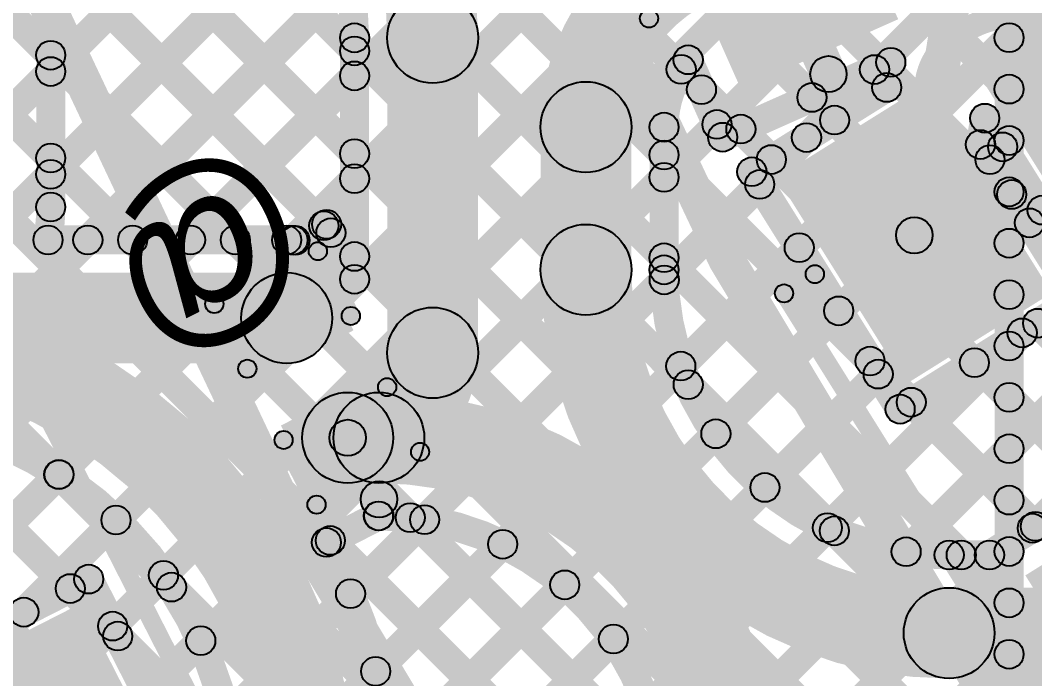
# Model space of a CAD drawing. Header units: millimetres. Extents: x -2.17 to 2.17, y -2.17 to 2.17.
# Drawn here: x -1.5208 to -1.2414, y -0.8244 to -0.6432 of the extents above; entities that cross this region are included whole.
import ezdxf

# ---------------------------------------------------------------- set-up
doc = ezdxf.new("R2010")
doc.units = ezdxf.units.MM
doc.header["$MEASUREMENT"] = 0
for name, color, linetype in [('BottomLayer', 5, 'Continuous'), ('BottomOverlay', 54, 'Continuous'), ('Mechanical2', 216, 'Continuous'), ('TopLayer', 1, 'Continuous'), ('TopOverlay', 2, 'Continuous'), ('TopPaste', 8, 'Continuous'), ('TopSolder', 216, 'Continuous')]:
    doc.layers.add(name, color=color, linetype=linetype)

# ---------------------------------------------------------------- blocks, each defined once
blk = doc.blocks.new('WS2812B_M____129')
at = {"layer": 'TopLayer'}
blk.add_hatch(color=1, dxfattribs=at).paths.add_polyline_path([(0.03504, 0.05079), (0.09409, 0.05079), (0.09409, 0.01142), (0.03504, 0.01142)])
at = {"layer": 'TopOverlay'}
blk.add_hatch(color=2, dxfattribs=at).paths.add_polyline_path([(-0.07, 0.0675), (-0.07, 0.0725), (0.07, 0.0725), (0.07, 0.0675)])
at = {"layer": 'TopPaste'}
blk.add_hatch(color=8, dxfattribs=at).paths.add_polyline_path([(0.03504, 0.05079), (0.09409, 0.05079), (0.09409, 0.01142), (0.03504, 0.01142)])
at = {"layer": 'TopSolder'}
blk.add_hatch(color=216, dxfattribs=at).paths.add_polyline_path([(0.03104, 0.05479), (0.09809, 0.05479), (0.09809, 0.00742), (0.03104, 0.00742)])
blk = doc.blocks.new('WS2812B_M____178')
at = {"layer": 'TopLayer'}
blk.add_hatch(color=1, dxfattribs=at).paths.add_polyline_path([(0.03504, -0.01142), (0.09409, -0.01142), (0.09409, -0.05079), (0.03504, -0.05079)])
at = {"layer": 'TopOverlay'}
for points in [[(0.0725, -0.07), (0.0675, -0.07), (0.0675, -0.06), (0.0725, -0.06)], [(-0.07, -0.0725), (-0.07, -0.0675), (0.07, -0.0675), (0.07, -0.0725)]]:
    blk.add_hatch(color=2, dxfattribs=at).paths.add_polyline_path(points)
h = blk.add_hatch(color=2, dxfattribs=at)
edge = h.paths.add_edge_path()
edge.add_arc((0.07, -0.07), 0.0025, 0, 360)
h = blk.add_hatch(color=2, dxfattribs=at)
edge = h.paths.add_edge_path()
edge.add_arc((0.07, -0.07), 0.0025, 0, 360)
at = {"layer": 'TopPaste'}
blk.add_hatch(color=8, dxfattribs=at).paths.add_polyline_path([(0.03504, -0.01142), (0.09409, -0.01142), (0.09409, -0.05079), (0.03504, -0.05079)])
at = {"layer": 'TopSolder'}
blk.add_hatch(color=216, dxfattribs=at).paths.add_polyline_path([(0.03104, -0.00742), (0.09809, -0.00742), (0.09809, -0.05479), (0.03104, -0.05479)])
at = {"layer": 'TopOverlay'}
blk.add_circle((0.07, -0.07), 0.0025, dxfattribs=at)
blk.add_circle((0.07, -0.07), 0.0025, dxfattribs=at)
blk = doc.blocks.new('WS2812B_M____179')
at = {"layer": 'TopLayer'}
for points in [[(-0.09409, 0.05079), (-0.03504, 0.05079), (-0.03504, 0.01142), (-0.09409, 0.01142)], [(-0.09409, -0.01142), (-0.03504, -0.01142), (-0.03504, -0.05079), (-0.09409, -0.05079)]]:
    blk.add_hatch(color=1, dxfattribs=at).paths.add_polyline_path(points)
at = {"layer": 'TopOverlay'}
h = blk.add_hatch(color=2, dxfattribs=at)
edge = h.paths.add_edge_path()
edge.add_arc((-0.07, -0.06), 0.0025, 0, 360)
for points in [[(-0.0675, -0.07), (-0.0725, -0.07), (-0.0725, -0.06), (-0.0675, -0.06)], [(-0.07, -0.0725), (-0.07, -0.0675), (0.07, -0.0675), (0.07, -0.0725)]]:
    blk.add_hatch(color=2, dxfattribs=at).paths.add_polyline_path(points)
h = blk.add_hatch(color=2, dxfattribs=at)
edge = h.paths.add_edge_path()
edge.add_arc((-0.07, -0.07), 0.0025, 0, 360)
h = blk.add_hatch(color=2, dxfattribs=at)
edge = h.paths.add_edge_path()
edge.add_arc((-0.07, -0.07), 0.0025, 0, 360)
at = {"layer": 'TopPaste'}
for points in [[(-0.09409, 0.05079), (-0.03504, 0.05079), (-0.03504, 0.01142), (-0.09409, 0.01142)], [(-0.09409, -0.01142), (-0.03504, -0.01142), (-0.03504, -0.05079), (-0.09409, -0.05079)]]:
    blk.add_hatch(color=8, dxfattribs=at).paths.add_polyline_path(points)
at = {"layer": 'TopSolder'}
for points in [[(-0.09809, 0.05479), (-0.03104, 0.05479), (-0.03104, 0.00742), (-0.09809, 0.00742)], [(-0.09809, -0.00742), (-0.03104, -0.00742), (-0.03104, -0.05479), (-0.09809, -0.05479)], [(0.03104, -0.00742), (0.09809, -0.00742), (0.09809, -0.05479), (0.03104, -0.05479)]]:
    blk.add_hatch(color=216, dxfattribs=at).paths.add_polyline_path(points)
at = {"layer": 'TopOverlay'}
for centre in [(-0.07, -0.06), (-0.07, -0.07), (-0.07, -0.07)]:
    blk.add_circle(centre, 0.0025, dxfattribs=at)
blk = doc.blocks.new('C__0402_305')
at = {"layer": 'TopLayer'}
for points in [[(-0.0275, -0.0125), (-0.0275, 0.0125), (-0.0095, 0.0125), (-0.0095, -0.0125)], [(0.0095, -0.0125), (0.0095, 0.0125), (0.0275, 0.0125), (0.0275, -0.0125)]]:
    blk.add_hatch(color=1, dxfattribs=at).paths.add_polyline_path(points)
at = {"layer": 'TopOverlay'}
h = blk.add_hatch(color=2, dxfattribs=at)
edge = h.paths.add_edge_path()
edge.add_arc((-0.031, 0.016), 0.0025, 0, 360)
h = blk.add_hatch(color=2, dxfattribs=at)
edge = h.paths.add_edge_path()
edge.add_arc((-0.031, 0.016), 0.0025, 0, 360)
for points in [[(-0.011, 0.0185), (-0.011, 0.0135), (-0.031, 0.0135), (-0.031, 0.0185)], [(0.031, 0.0185), (0.031, 0.0135), (0.011, 0.0135), (0.011, 0.0185)], [(-0.0335, 0.016), (-0.0285, 0.016), (-0.0285, -0.016), (-0.0335, -0.016)], [(0.0285, 0.016), (0.0335, 0.016), (0.0335, -0.016), (0.0285, -0.016)], [(-0.011, -0.0135), (-0.011, -0.0185), (-0.031, -0.0185), (-0.031, -0.0135)], [(0.031, -0.0135), (0.031, -0.0185), (0.011, -0.0185), (0.011, -0.0135)]]:
    blk.add_hatch(color=2, dxfattribs=at).paths.add_polyline_path(points)
h = blk.add_hatch(color=2, dxfattribs=at)
edge = h.paths.add_edge_path()
edge.add_arc((-0.011, 0.016), 0.0025, 0, 360)
h = blk.add_hatch(color=2, dxfattribs=at)
edge = h.paths.add_edge_path()
edge.add_arc((0.011, 0.016), 0.0025, 0, 360)
h = blk.add_hatch(color=2, dxfattribs=at)
edge = h.paths.add_edge_path()
edge.add_arc((0.031, 0.016), 0.0025, 0, 360)
h = blk.add_hatch(color=2, dxfattribs=at)
edge = h.paths.add_edge_path()
edge.add_arc((0.031, 0.016), 0.0025, 0, 360)
h = blk.add_hatch(color=2, dxfattribs=at)
edge = h.paths.add_edge_path()
edge.add_arc((-0.031, -0.016), 0.0025, 0, 360)
h = blk.add_hatch(color=2, dxfattribs=at)
edge = h.paths.add_edge_path()
edge.add_arc((-0.031, -0.016), 0.0025, 0, 360)
h = blk.add_hatch(color=2, dxfattribs=at)
edge = h.paths.add_edge_path()
edge.add_arc((-0.011, -0.016), 0.0025, 0, 360)
h = blk.add_hatch(color=2, dxfattribs=at)
edge = h.paths.add_edge_path()
edge.add_arc((0.011, -0.016), 0.0025, 0, 360)
h = blk.add_hatch(color=2, dxfattribs=at)
edge = h.paths.add_edge_path()
edge.add_arc((0.031, -0.016), 0.0025, 0, 360)
h = blk.add_hatch(color=2, dxfattribs=at)
edge = h.paths.add_edge_path()
edge.add_arc((0.031, -0.016), 0.0025, 0, 360)
at = {"layer": 'TopPaste'}
for points in [[(-0.0275, -0.0125), (-0.0275, 0.0125), (-0.0095, 0.0125), (-0.0095, -0.0125)], [(0.0095, -0.0125), (0.0095, 0.0125), (0.0275, 0.0125), (0.0275, -0.0125)]]:
    blk.add_hatch(color=8, dxfattribs=at).paths.add_polyline_path(points)
at = {"layer": 'TopSolder'}
for points in [[(-0.02986, -0.01486), (-0.02986, 0.01486), (-0.00714, 0.01486), (-0.00714, -0.01486)], [(0.00714, -0.01486), (0.00714, 0.01486), (0.02986, 0.01486), (0.02986, -0.01486)]]:
    blk.add_hatch(color=216, dxfattribs=at).paths.add_polyline_path(points)
at = {"layer": 'TopOverlay'}
for centre in [(-0.031, 0.016), (-0.031, 0.016), (-0.011, 0.016), (0.011, 0.016), (0.031, 0.016), (0.031, 0.016), (-0.031, -0.016), (-0.031, -0.016), (-0.011, -0.016), (0.011, -0.016), (0.031, -0.016), (0.031, -0.016)]:
    blk.add_circle(centre, 0.0025, dxfattribs=at)

msp = doc.modelspace()

# ---------------------------------------------------------------- hatches: boundary and pattern name
at = {"layer": 'BottomLayer'}
for points in [[(-1.99763, -0.28633), (-1.99197, -0.28067), (-1.24567, -1.02697), (-1.25133, -1.03263)], [(-1.96935, -0.28633), (-1.96369, -0.28067), (-1.24567, -0.99869), (-1.25133, -1.00435)], [(-1.94106, -0.28633), (-1.93541, -0.28067), (-1.24567, -0.97041), (-1.25133, -0.97606)], [(-1.91278, -0.28633), (-1.90712, -0.28067), (-1.24567, -0.94212), (-1.25133, -0.94778)], [(-1.88449, -0.28633), (-1.87884, -0.28067), (-1.24567, -0.91384), (-1.25133, -0.91949)], [(-1.85621, -0.28633), (-1.85055, -0.28067), (-1.24567, -0.88555), (-1.25133, -0.89121)], [(-1.82793, -0.28633), (-1.82227, -0.28067), (-1.24567, -0.85727), (-1.25133, -0.86293)], [(-1.79964, -0.28633), (-1.79398, -0.28067), (-1.24567, -0.82898), (-1.25133, -0.83464)], [(-1.77136, -0.28633), (-1.7657, -0.28067), (-1.24567, -0.8007), (-1.25133, -0.80636)], [(-1.74307, -0.28633), (-1.73742, -0.28067), (-1.24567, -0.77242), (-1.25133, -0.77807)], [(-1.71479, -0.28633), (-1.70913, -0.28067), (-1.24567, -0.74413), (-1.25133, -0.74979)], [(-1.6865, -0.28633), (-1.68085, -0.28067), (-1.24567, -0.71585), (-1.25133, -0.7215)], [(-1.65822, -0.28633), (-1.65256, -0.28067), (-1.24567, -0.68756), (-1.25133, -0.69322)], [(-1.62994, -0.28633), (-1.62428, -0.28067), (-1.24567, -0.65928), (-1.25133, -0.66494)], [(-2.02392, -0.28832), (-2.01827, -0.28266), (-1.24567, -1.05526), (-1.25133, -1.06092)], [(-2.0177, -0.32283), (-2.01205, -0.31717), (-1.24567, -1.08354), (-1.25133, -1.0892)], [(-1.2445, -1.532), (-1.2525, -1.532), (-1.2525, -0.38061), (-1.2445, -0.38061)], [(-1.80389, -0.95445), (-1.80955, -0.94879), (-1.25133, -0.39058), (-1.24567, -0.39623)], [(-1.79414, -0.97298), (-1.79979, -0.96733), (-1.25133, -0.41886), (-1.24567, -0.42452)], [(-1.78439, -0.99151), (-1.79004, -0.98586), (-1.25133, -0.44714), (-1.24567, -0.4528)], [(-1.77463, -1.01005), (-1.78029, -1.00439), (-1.25133, -0.47543), (-1.24567, -0.48109)], [(-1.76488, -1.02858), (-1.77054, -1.02292), (-1.25133, -0.50371), (-1.24567, -0.50937)], [(-1.75513, -1.04711), (-1.76079, -1.04145), (-1.25133, -0.532), (-1.24567, -0.53765)], [(-1.74538, -1.06564), (-1.75103, -1.05999), (-1.25133, -0.56028), (-1.24567, -0.56594)], [(-1.7351, -1.08366), (-1.74076, -1.078), (-1.25133, -0.58857), (-1.24567, -0.59422)], [(-1.72341, -1.10025), (-1.72907, -1.09459), (-1.25133, -0.61685), (-1.24567, -0.62251)], [(-1.71172, -1.11684), (-1.71737, -1.11118), (-1.25133, -0.64513), (-1.24567, -0.65079)], [(-1.70002, -1.13343), (-1.70568, -1.12777), (-1.25133, -0.67342), (-1.24567, -0.67908)], [(-1.68833, -1.15002), (-1.69399, -1.14436), (-1.25133, -0.7017), (-1.24567, -0.70736)], [(-1.67664, -1.16661), (-1.68229, -1.16095), (-1.25133, -0.72999), (-1.24567, -0.73564)], [(-1.66494, -1.1832), (-1.6706, -1.17754), (-1.25133, -0.75827), (-1.24567, -0.76393)], [(-1.65325, -1.19979), (-1.65891, -1.19413), (-1.25133, -0.78656), (-1.24567, -0.79221)], [(-1.64156, -1.21638), (-1.64721, -1.21072), (-1.25133, -0.81484), (-1.24567, -0.8205)]]:
    msp.add_hatch(color=5, dxfattribs=at).paths.add_polyline_path(points)
h = msp.add_hatch(color=5, dxfattribs=at)
edge = h.paths.add_edge_path()
edge.add_arc((-1.2485, -0.64796), 0.004, 0, 360)
h = msp.add_hatch(color=5, dxfattribs=at)
edge = h.paths.add_edge_path()
edge.add_arc((-1.2485, -0.66211), 0.004, 0, 360)
h = msp.add_hatch(color=5, dxfattribs=at)
edge = h.paths.add_edge_path()
edge.add_arc((-1.2485, -0.67625), 0.004, 0, 360)
h = msp.add_hatch(color=5, dxfattribs=at)
edge = h.paths.add_edge_path()
edge.add_arc((-1.2485, -0.69039), 0.004, 0, 360)
h = msp.add_hatch(color=5, dxfattribs=at)
edge = h.paths.add_edge_path()
edge.add_arc((-1.2485, -0.70453), 0.004, 0, 360)
h = msp.add_hatch(color=5, dxfattribs=at)
edge = h.paths.add_edge_path()
edge.add_arc((-1.2485, -0.71868), 0.004, 0, 360)
h = msp.add_hatch(color=5, dxfattribs=at)
edge = h.paths.add_edge_path()
edge.add_arc((-1.2485, -0.73282), 0.004, 0, 360)
h = msp.add_hatch(color=5, dxfattribs=at)
edge = h.paths.add_edge_path()
edge.add_arc((-1.2485, -0.74696), 0.004, 0, 360)
h = msp.add_hatch(color=5, dxfattribs=at)
edge = h.paths.add_edge_path()
edge.add_arc((-1.2485, -0.7611), 0.004, 0, 360)
h = msp.add_hatch(color=5, dxfattribs=at)
edge = h.paths.add_edge_path()
edge.add_arc((-1.2485, -0.77524), 0.004, 0, 360)
h = msp.add_hatch(color=5, dxfattribs=at)
edge = h.paths.add_edge_path()
edge.add_arc((-1.2485, -0.78938), 0.004, 0, 360)
h = msp.add_hatch(color=5, dxfattribs=at)
edge = h.paths.add_edge_path()
edge.add_arc((-1.2485, -0.80353), 0.004, 0, 360)
h = msp.add_hatch(color=5, dxfattribs=at)
edge = h.paths.add_edge_path()
edge.add_arc((-1.2485, -0.81767), 0.004, 0, 360)
at = {"layer": 'TopLayer'}
for points in [[(-1.51365, -0.57232), (-1.50799, -0.56667), (-1.42588, -0.64877), (-1.43154, -0.65443)], [(-1.52069, -0.59356), (-1.51504, -0.5879), (-1.42588, -0.67706), (-1.43154, -0.68271)], [(-1.50955, -0.66011), (-1.5152, -0.65445), (-1.45251, -0.59176), (-1.44685, -0.59741)], [(-1.26966, -0.70314), (-1.27953, -0.70154), (-1.26241, -0.59578), (-1.25254, -0.59738)], [(-1.50955, -0.68839), (-1.5152, -0.68273), (-1.44075, -0.60828), (-1.43509, -0.61393)], [(-1.31887, -0.62391), (-1.30974, -0.61985), (-1.29366, -0.65596), (-1.30279, -0.66003)], [(-1.51523, -0.62731), (-1.50957, -0.62166), (-1.43434, -0.69688), (-1.44, -0.70254)], [(-1.50837, -0.69456), (-1.51637, -0.69456), (-1.51637, -0.62685), (-1.50837, -0.62685)], [(-1.49933, -0.70646), (-1.50498, -0.7008), (-1.43322, -0.62903), (-1.42756, -0.63469)], [(-1.42471, -0.71445), (-1.43271, -0.71445), (-1.43271, -0.64799), (-1.42471, -0.64799)], [(-1.39471, -0.7347), (-1.41971, -0.7347), (-1.41971, -0.64799), (-1.39471, -0.64799)], [(-1.5152, -0.65562), (-1.50955, -0.64996), (-1.45871, -0.7008), (-1.46437, -0.70646)], [(-1.34051, -0.65567), (-1.3332, -0.65241), (-1.32372, -0.67372), (-1.33103, -0.67697)], [(-1.32574, -0.679), (-1.329, -0.67169), (-1.2827, -0.65108), (-1.27944, -0.65839)], [(-1.47104, -0.70646), (-1.4767, -0.7008), (-1.43154, -0.65564), (-1.42588, -0.6613)], [(-1.34162, -0.6595), (-1.33596, -0.65384), (-1.33037, -0.65943), (-1.33603, -0.66509)], [(-1.30145, -0.67828), (-1.3071, -0.67263), (-1.28837, -0.6539), (-1.28272, -0.65955)], [(-1.27824, -0.66229), (-1.28614, -0.66101), (-1.28502, -0.65409), (-1.27712, -0.65537)], [(-1.31721, -0.68826), (-1.32145, -0.68147), (-1.28431, -0.65826), (-1.28007, -0.66505)], [(-1.30561, -0.66723), (-1.29995, -0.66157), (-1.29372, -0.6678), (-1.29938, -0.67345)], [(-1.34067, -0.68922), (-1.34633, -0.68357), (-1.33177, -0.669), (-1.32611, -0.67466)], [(-1.32518, -0.67594), (-1.31952, -0.67028), (-1.31113, -0.67867), (-1.31678, -0.68433)], [(-1.25242, -0.67801), (-1.26032, -0.67673), (-1.25914, -0.66948), (-1.25125, -0.67076)], [(-1.25859, -0.67224), (-1.2518, -0.668), (-1.22236, -0.71513), (-1.22914, -0.71937)], [(-1.3525, -0.71185), (-1.3775, -0.71185), (-1.3775, -0.67258), (-1.3525, -0.67258)], [(-1.3395, -0.71185), (-1.3475, -0.71185), (-1.3475, -0.67258), (-1.3395, -0.67258)], [(-1.25976, -0.67949), (-1.25298, -0.67525), (-1.22646, -0.71769), (-1.23324, -0.72193)], [(-1.25095, -0.68435), (-1.2566, -0.67869), (-1.25309, -0.67518), (-1.24744, -0.68084)], [(-1.5152, -0.6839), (-1.50955, -0.67825), (-1.48699, -0.7008), (-1.49265, -0.70646)], [(-1.34633, -0.68307), (-1.34067, -0.67742), (-1.28395, -0.73414), (-1.2896, -0.7398)], [(-1.44283, -0.70653), (-1.44848, -0.70087), (-1.43154, -0.68392), (-1.42588, -0.68958)], [(-1.32273, -0.68698), (-1.31594, -0.68274), (-1.27511, -0.74809), (-1.28189, -0.75233)], [(-1.34062, -0.71746), (-1.34628, -0.7118), (-1.31999, -0.68551), (-1.31433, -0.69117)], [(-1.27402, -0.79228), (-1.27968, -0.78662), (-1.18243, -0.68938), (-1.17678, -0.69503)], [(-1.25061, -0.69394), (-1.24495, -0.68828), (-1.22976, -0.70348), (-1.23541, -0.70913)], [(-1.24007, -0.70176), (-1.24572, -0.6961), (-1.24222, -0.69259), (-1.23656, -0.69825)], [(-1.44328, -0.70731), (-1.44691, -0.70019), (-1.43823, -0.69576), (-1.4346, -0.70289)], [(-1.43998, -0.70114), (-1.43285, -0.69751), (-1.42515, -0.71263), (-1.43227, -0.71626)], [(-1.23926, -0.7858), (-1.24491, -0.78014), (-1.16131, -0.69654), (-1.15565, -0.7022)], [(-1.51311, -0.70763), (-1.51311, -0.69963), (-1.4474, -0.69963), (-1.4474, -0.70763)], [(-1.43806, -0.70448), (-1.4324, -0.69882), (-1.42588, -0.70534), (-1.43154, -0.711)], [(-1.33606, -0.74118), (-1.34172, -0.73552), (-1.30911, -0.70292), (-1.30346, -0.70858)], [(-1.34633, -0.71136), (-1.34067, -0.7057), (-1.25885, -0.78752), (-1.26451, -0.79318)], [(-1.55213, -0.73763), (-1.55213, -0.71263), (-1.4474, -0.71263), (-1.4474, -0.73763)], [(-1.27638, -0.7536), (-1.28062, -0.74682), (-1.23197, -0.71642), (-1.22773, -0.7232)], [(-1.3264, -0.75981), (-1.33206, -0.75415), (-1.29824, -0.72033), (-1.29258, -0.72598)], [(-1.24346, -0.72937), (-1.2378, -0.72372), (-1.20364, -0.75788), (-1.20929, -0.76354)], [(-1.29569, -0.78566), (-1.30135, -0.78), (-1.24772, -0.72638), (-1.24207, -0.73204)], [(-1.26087, -0.74025), (-1.25521, -0.73459), (-1.22104, -0.76876), (-1.2267, -0.77442)], [(-1.3129, -0.77459), (-1.31855, -0.76893), (-1.28736, -0.73773), (-1.2817, -0.74339)], [(-1.33968, -0.74629), (-1.33403, -0.74063), (-1.29378, -0.78087), (-1.29944, -0.78653)], [(-1.4306, -0.77059), (-1.4306, -0.74559), (-1.42203, -0.74559), (-1.42203, -0.77059)], [(-1.27827, -0.75113), (-1.27262, -0.74547), (-1.23845, -0.77964), (-1.24411, -0.78529)], [(-1.25177, -0.79374), (-1.25601, -0.78696), (-1.20278, -0.75369), (-1.19854, -0.76048)], [(-1.43506, -0.76036), (-1.42615, -0.75582), (-1.41752, -0.77275), (-1.42643, -0.77729)], [(-1.54855, -0.76369), (-1.54289, -0.75804), (-1.50417, -0.79676), (-1.50983, -0.80242)], [(-1.56316, -0.82686), (-1.56882, -0.8212), (-1.51297, -0.76535), (-1.50731, -0.77101)], [(-1.51291, -0.77105), (-1.50726, -0.76539), (-1.47629, -0.79636), (-1.48195, -0.80201)], [(-1.43464, -0.79046), (-1.43827, -0.78333), (-1.42395, -0.77603), (-1.42032, -0.78316)], [(-1.51694, -0.80892), (-1.52259, -0.80326), (-1.49723, -0.7779), (-1.49157, -0.78355)], [(-1.42699, -0.80383), (-1.43265, -0.79817), (-1.41226, -0.77778), (-1.4066, -0.78344)], [(-1.41621, -0.7829), (-1.41055, -0.77724), (-1.34118, -0.84661), (-1.34684, -0.85227)], [(-1.43822, -0.78917), (-1.43256, -0.78352), (-1.35963, -0.85645), (-1.36528, -0.86211)], [(-1.42008, -0.8252), (-1.42573, -0.81954), (-1.39076, -0.78456), (-1.3851, -0.79022)], [(-1.265, -0.79435), (-1.265, -0.78635), (-1.25389, -0.78635), (-1.25389, -0.79435)], [(-1.49249, -0.81275), (-1.49815, -0.8071), (-1.48416, -0.79311), (-1.4785, -0.79877)], [(-1.55106, -0.82653), (-1.55469, -0.8194), (-1.50372, -0.79343), (-1.50009, -0.80056)], [(-1.50547, -0.79881), (-1.49834, -0.79518), (-1.46382, -0.86293), (-1.47095, -0.86656)], [(-1.41625, -0.84965), (-1.42191, -0.844), (-1.37367, -0.79576), (-1.36801, -0.80141)], [(-1.265, -0.82435), (-1.265, -0.79935), (-1.20616, -0.79935), (-1.20616, -0.82435)], [(-1.49675, -0.81549), (-1.49109, -0.80984), (-1.45973, -0.8412), (-1.46539, -0.84685)], [(-1.48294, -0.83149), (-1.4886, -0.82584), (-1.47388, -0.81111), (-1.46822, -0.81677)], [(-1.41585, -0.87754), (-1.42151, -0.87189), (-1.36027, -0.81065), (-1.35462, -0.8163)]]:
    msp.add_hatch(color=1, dxfattribs=at).paths.add_polyline_path(points)
h = msp.add_hatch(color=1, dxfattribs=at)
edge = h.paths.add_edge_path()
edge.add_arc((-1.40721, -0.64799), 0.0125, 0, 360)
h = msp.add_hatch(color=1, dxfattribs=at)
edge = h.paths.add_edge_path()
edge.add_arc((-1.40721, -0.64799), 0.0125, 0, 360)
h = msp.add_hatch(color=1, dxfattribs=at)
edge = h.paths.add_edge_path()
edge.add_arc((-1.42871, -0.64799), 0.004, 0, 360)
h = msp.add_hatch(color=1, dxfattribs=at)
edge = h.paths.add_edge_path()
edge.add_arc((-1.42871, -0.64799), 0.004, 0, 360)
h = msp.add_hatch(color=1, dxfattribs=at)
edge = h.paths.add_edge_path()
edge.add_arc((-1.42871, -0.6516), 0.004, 0, 360)
h = msp.add_hatch(color=1, dxfattribs=at)
edge = h.paths.add_edge_path()
edge.add_arc((-1.51237, -0.65279), 0.004, 0, 360)
h = msp.add_hatch(color=1, dxfattribs=at)
edge = h.paths.add_edge_path()
edge.add_arc((-1.33686, -0.65404), 0.004, 0, 360)
h = msp.add_hatch(color=1, dxfattribs=at)
edge = h.paths.add_edge_path()
edge.add_arc((-1.33686, -0.65404), 0.004, 0, 360)
h = msp.add_hatch(color=1, dxfattribs=at)
edge = h.paths.add_edge_path()
edge.add_arc((-1.28107, -0.65473), 0.004, 0, 360)
h = msp.add_hatch(color=1, dxfattribs=at)
edge = h.paths.add_edge_path()
edge.add_arc((-1.28107, -0.65473), 0.004, 0, 360)
h = msp.add_hatch(color=1, dxfattribs=at)
edge = h.paths.add_edge_path()
edge.add_arc((-1.51237, -0.65728), 0.004, 0, 360)
h = msp.add_hatch(color=1, dxfattribs=at)
edge = h.paths.add_edge_path()
edge.add_arc((-1.33879, -0.65667), 0.004, 0, 360)
h = msp.add_hatch(color=1, dxfattribs=at)
edge = h.paths.add_edge_path()
edge.add_arc((-1.29823, -0.65799), 0.005, 0, 360)
h = msp.add_hatch(color=1, dxfattribs=at)
edge = h.paths.add_edge_path()
edge.add_arc((-1.28555, -0.65672), 0.004, 0, 360)
h = msp.add_hatch(color=1, dxfattribs=at)
edge = h.paths.add_edge_path()
edge.add_arc((-1.42871, -0.65847), 0.004, 0, 360)
h = msp.add_hatch(color=1, dxfattribs=at)
edge = h.paths.add_edge_path()
edge.add_arc((-1.3332, -0.66226), 0.004, 0, 360)
h = msp.add_hatch(color=1, dxfattribs=at)
edge = h.paths.add_edge_path()
edge.add_arc((-1.28219, -0.66165), 0.004, 0, 360)
h = msp.add_hatch(color=1, dxfattribs=at)
edge = h.paths.add_edge_path()
edge.add_arc((-1.28219, -0.66165), 0.004, 0, 360)
h = msp.add_hatch(color=1, dxfattribs=at)
edge = h.paths.add_edge_path()
edge.add_arc((-1.365, -0.67258), 0.0125, 0, 360)
h = msp.add_hatch(color=1, dxfattribs=at)
edge = h.paths.add_edge_path()
edge.add_arc((-1.365, -0.67258), 0.0125, 0, 360)
h = msp.add_hatch(color=1, dxfattribs=at)
edge = h.paths.add_edge_path()
edge.add_arc((-1.30278, -0.6644), 0.004, 0, 360)
h = msp.add_hatch(color=1, dxfattribs=at)
edge = h.paths.add_edge_path()
edge.add_arc((-1.29655, -0.67063), 0.004, 0, 360)
h = msp.add_hatch(color=1, dxfattribs=at)
edge = h.paths.add_edge_path()
edge.add_arc((-1.2552, -0.67012), 0.004, 0, 360)
h = msp.add_hatch(color=1, dxfattribs=at)
edge = h.paths.add_edge_path()
edge.add_arc((-1.2552, -0.67012), 0.004, 0, 360)
h = msp.add_hatch(color=1, dxfattribs=at)
edge = h.paths.add_edge_path()
edge.add_arc((-1.3435, -0.67258), 0.004, 0, 360)
h = msp.add_hatch(color=1, dxfattribs=at)
edge = h.paths.add_edge_path()
edge.add_arc((-1.3435, -0.67258), 0.004, 0, 360)
h = msp.add_hatch(color=1, dxfattribs=at)
edge = h.paths.add_edge_path()
edge.add_arc((-1.32894, -0.67183), 0.004, 0, 360)
h = msp.add_hatch(color=1, dxfattribs=at)
edge = h.paths.add_edge_path()
edge.add_arc((-1.32235, -0.67311), 0.004, 0, 360)
h = msp.add_hatch(color=1, dxfattribs=at)
edge = h.paths.add_edge_path()
edge.add_arc((-1.32737, -0.67535), 0.004, 0, 360)
h = msp.add_hatch(color=1, dxfattribs=at)
edge = h.paths.add_edge_path()
edge.add_arc((-1.32737, -0.67535), 0.004, 0, 360)
h = msp.add_hatch(color=1, dxfattribs=at)
edge = h.paths.add_edge_path()
edge.add_arc((-1.30428, -0.67545), 0.004, 0, 360)
h = msp.add_hatch(color=1, dxfattribs=at)
edge = h.paths.add_edge_path()
edge.add_arc((-1.42871, -0.67989), 0.004, 0, 360)
h = msp.add_hatch(color=1, dxfattribs=at)
edge = h.paths.add_edge_path()
edge.add_arc((-1.25637, -0.67737), 0.004, 0, 360)
h = msp.add_hatch(color=1, dxfattribs=at)
edge = h.paths.add_edge_path()
edge.add_arc((-1.25637, -0.67737), 0.004, 0, 360)
h = msp.add_hatch(color=1, dxfattribs=at)
edge = h.paths.add_edge_path()
edge.add_arc((-1.25027, -0.67801), 0.004, 0, 360)
h = msp.add_hatch(color=1, dxfattribs=at)
edge = h.paths.add_edge_path()
edge.add_arc((-1.51237, -0.68108), 0.004, 0, 360)
h = msp.add_hatch(color=1, dxfattribs=at)
edge = h.paths.add_edge_path()
edge.add_arc((-1.3435, -0.68024), 0.004, 0, 360)
h = msp.add_hatch(color=1, dxfattribs=at)
edge = h.paths.add_edge_path()
edge.add_arc((-1.31396, -0.6815), 0.004, 0, 360)
h = msp.add_hatch(color=1, dxfattribs=at)
edge = h.paths.add_edge_path()
edge.add_arc((-1.25377, -0.68152), 0.004, 0, 360)
h = msp.add_hatch(color=1, dxfattribs=at)
edge = h.paths.add_edge_path()
edge.add_arc((-1.31933, -0.68486), 0.004, 0, 360)
h = msp.add_hatch(color=1, dxfattribs=at)
edge = h.paths.add_edge_path()
edge.add_arc((-1.31933, -0.68486), 0.004, 0, 360)
h = msp.add_hatch(color=1, dxfattribs=at)
edge = h.paths.add_edge_path()
edge.add_arc((-1.51237, -0.68556), 0.004, 0, 360)
h = msp.add_hatch(color=1, dxfattribs=at)
edge = h.paths.add_edge_path()
edge.add_arc((-1.42871, -0.68675), 0.004, 0, 360)
h = msp.add_hatch(color=1, dxfattribs=at)
edge = h.paths.add_edge_path()
edge.add_arc((-1.3435, -0.68639), 0.004, 0, 360)
h = msp.add_hatch(color=1, dxfattribs=at)
edge = h.paths.add_edge_path()
edge.add_arc((-1.31716, -0.68834), 0.004, 0, 360)
h = msp.add_hatch(color=1, dxfattribs=at)
edge = h.paths.add_edge_path()
edge.add_arc((-1.24778, -0.69111), 0.004, 0, 360)
h = msp.add_hatch(color=1, dxfattribs=at)
edge = h.paths.add_edge_path()
edge.add_arc((-1.51237, -0.69456), 0.004, 0, 360)
h = msp.add_hatch(color=1, dxfattribs=at)
edge = h.paths.add_edge_path()
edge.add_arc((-1.51237, -0.69456), 0.004, 0, 360)
h = msp.add_hatch(color=1, dxfattribs=at)
edge = h.paths.add_edge_path()
edge.add_arc((-1.23939, -0.69542), 0.004, 0, 360)
h = msp.add_hatch(color=1, dxfattribs=at)
edge = h.paths.add_edge_path()
edge.add_arc((-1.43641, -0.69933), 0.004, 0, 360)
h = msp.add_hatch(color=1, dxfattribs=at)
edge = h.paths.add_edge_path()
edge.add_arc((-1.43641, -0.69933), 0.004, 0, 360)
h = msp.add_hatch(color=1, dxfattribs=at)
edge = h.paths.add_edge_path()
edge.add_arc((-1.2429, -0.69893), 0.004, 0, 360)
h = msp.add_hatch(color=1, dxfattribs=at)
edge = h.paths.add_edge_path()
edge.add_arc((-1.43717, -0.69971), 0.004, 0, 360)
h = msp.add_hatch(color=1, dxfattribs=at)
edge = h.paths.add_edge_path()
edge.add_arc((-1.43523, -0.70165), 0.004, 0, 360)
h = msp.add_hatch(color=1, dxfattribs=at)
edge = h.paths.add_edge_path()
edge.add_arc((-1.27459, -0.70234), 0.005, 0, 360)
h = msp.add_hatch(color=1, dxfattribs=at)
edge = h.paths.add_edge_path()
edge.add_arc((-1.51311, -0.70363), 0.004, 0, 360)
h = msp.add_hatch(color=1, dxfattribs=at)
edge = h.paths.add_edge_path()
edge.add_arc((-1.51311, -0.70363), 0.004, 0, 360)
h = msp.add_hatch(color=1, dxfattribs=at)
edge = h.paths.add_edge_path()
edge.add_arc((-1.50215, -0.70363), 0.004, 0, 360)
h = msp.add_hatch(color=1, dxfattribs=at)
edge = h.paths.add_edge_path()
edge.add_arc((-1.48982, -0.70363), 0.004, 0, 360)
h = msp.add_hatch(color=1, dxfattribs=at)
edge = h.paths.add_edge_path()
edge.add_arc((-1.47387, -0.70363), 0.004, 0, 360)
h = msp.add_hatch(color=1, dxfattribs=at)
edge = h.paths.add_edge_path()
edge.add_arc((-1.46154, -0.70363), 0.004, 0, 360)
h = msp.add_hatch(color=1, dxfattribs=at)
edge = h.paths.add_edge_path()
edge.add_arc((-1.4474, -0.70363), 0.004, 0, 360)
h = msp.add_hatch(color=1, dxfattribs=at)
edge = h.paths.add_edge_path()
edge.add_arc((-1.44566, -0.7037), 0.004, 0, 360)
h = msp.add_hatch(color=1, dxfattribs=at)
edge = h.paths.add_edge_path()
edge.add_arc((-1.44509, -0.70375), 0.004, 0, 360)
h = msp.add_hatch(color=1, dxfattribs=at)
edge = h.paths.add_edge_path()
edge.add_arc((-1.365, -0.71185), 0.0125, 0, 360)
h = msp.add_hatch(color=1, dxfattribs=at)
edge = h.paths.add_edge_path()
edge.add_arc((-1.365, -0.71185), 0.0125, 0, 360)
h = msp.add_hatch(color=1, dxfattribs=at)
edge = h.paths.add_edge_path()
edge.add_arc((-1.30628, -0.70575), 0.004, 0, 360)
h = msp.add_hatch(color=1, dxfattribs=at)
edge = h.paths.add_edge_path()
edge.add_arc((-1.42871, -0.70817), 0.004, 0, 360)
h = msp.add_hatch(color=1, dxfattribs=at)
edge = h.paths.add_edge_path()
edge.add_arc((-1.3435, -0.70853), 0.004, 0, 360)
h = msp.add_hatch(color=1, dxfattribs=at)
edge = h.paths.add_edge_path()
edge.add_arc((-1.3435, -0.71185), 0.004, 0, 360)
h = msp.add_hatch(color=1, dxfattribs=at)
edge = h.paths.add_edge_path()
edge.add_arc((-1.3435, -0.71185), 0.004, 0, 360)
h = msp.add_hatch(color=1, dxfattribs=at)
edge = h.paths.add_edge_path()
edge.add_arc((-1.42871, -0.71445), 0.004, 0, 360)
h = msp.add_hatch(color=1, dxfattribs=at)
edge = h.paths.add_edge_path()
edge.add_arc((-1.42871, -0.71445), 0.004, 0, 360)
h = msp.add_hatch(color=1, dxfattribs=at)
edge = h.paths.add_edge_path()
edge.add_arc((-1.34345, -0.71463), 0.004, 0, 360)
h = msp.add_hatch(color=1, dxfattribs=at)
edge = h.paths.add_edge_path()
edge.add_arc((-1.4474, -0.72513), 0.0125, 0, 360)
h = msp.add_hatch(color=1, dxfattribs=at)
edge = h.paths.add_edge_path()
edge.add_arc((-1.29541, -0.72315), 0.004, 0, 360)
h = msp.add_hatch(color=1, dxfattribs=at)
edge = h.paths.add_edge_path()
edge.add_arc((-1.40721, -0.7347), 0.0125, 0, 360)
h = msp.add_hatch(color=1, dxfattribs=at)
edge = h.paths.add_edge_path()
edge.add_arc((-1.40721, -0.7347), 0.0125, 0, 360)
h = msp.add_hatch(color=1, dxfattribs=at)
edge = h.paths.add_edge_path()
edge.add_arc((-1.24063, -0.72655), 0.004, 0, 360)
h = msp.add_hatch(color=1, dxfattribs=at)
edge = h.paths.add_edge_path()
edge.add_arc((-1.2449, -0.72921), 0.004, 0, 360)
h = msp.add_hatch(color=1, dxfattribs=at)
edge = h.paths.add_edge_path()
edge.add_arc((-1.33889, -0.73835), 0.004, 0, 360)
h = msp.add_hatch(color=1, dxfattribs=at)
edge = h.paths.add_edge_path()
edge.add_arc((-1.28678, -0.73697), 0.004, 0, 360)
h = msp.add_hatch(color=1, dxfattribs=at)
edge = h.paths.add_edge_path()
edge.add_arc((-1.25804, -0.73742), 0.004, 0, 360)
h = msp.add_hatch(color=1, dxfattribs=at)
edge = h.paths.add_edge_path()
edge.add_arc((-1.28453, -0.74056), 0.004, 0, 360)
h = msp.add_hatch(color=1, dxfattribs=at)
edge = h.paths.add_edge_path()
edge.add_arc((-1.33685, -0.74346), 0.004, 0, 360)
h = msp.add_hatch(color=1, dxfattribs=at)
edge = h.paths.add_edge_path()
edge.add_arc((-1.4306, -0.75809), 0.0125, 0, 360)
h = msp.add_hatch(color=1, dxfattribs=at)
edge = h.paths.add_edge_path()
edge.add_arc((-1.4306, -0.75809), 0.0125, 0, 360)
h = msp.add_hatch(color=1, dxfattribs=at)
edge = h.paths.add_edge_path()
edge.add_arc((-1.42203, -0.75809), 0.0125, 0, 360)
h = msp.add_hatch(color=1, dxfattribs=at)
edge = h.paths.add_edge_path()
edge.add_arc((-1.42203, -0.75809), 0.0125, 0, 360)
h = msp.add_hatch(color=1, dxfattribs=at)
edge = h.paths.add_edge_path()
edge.add_arc((-1.27544, -0.7483), 0.004, 0, 360)
h = msp.add_hatch(color=1, dxfattribs=at)
edge = h.paths.add_edge_path()
edge.add_arc((-1.2785, -0.75021), 0.004, 0, 360)
h = msp.add_hatch(color=1, dxfattribs=at)
edge = h.paths.add_edge_path()
edge.add_arc((-1.2785, -0.75021), 0.004, 0, 360)
h = msp.add_hatch(color=1, dxfattribs=at)
edge = h.paths.add_edge_path()
edge.add_arc((-1.4306, -0.75809), 0.005, 0, 360)
h = msp.add_hatch(color=1, dxfattribs=at)
edge = h.paths.add_edge_path()
edge.add_arc((-1.32923, -0.75698), 0.004, 0, 360)
h = msp.add_hatch(color=1, dxfattribs=at)
edge = h.paths.add_edge_path()
edge.add_arc((-1.51014, -0.76818), 0.004, 0, 360)
h = msp.add_hatch(color=1, dxfattribs=at)
edge = h.paths.add_edge_path()
edge.add_arc((-1.51008, -0.76822), 0.004, 0, 360)
h = msp.add_hatch(color=1, dxfattribs=at)
edge = h.paths.add_edge_path()
edge.add_arc((-1.31573, -0.77176), 0.004, 0, 360)
h = msp.add_hatch(color=1, dxfattribs=at)
edge = h.paths.add_edge_path()
edge.add_arc((-1.42198, -0.77502), 0.005, 0, 360)
h = msp.add_hatch(color=1, dxfattribs=at)
edge = h.paths.add_edge_path()
edge.add_arc((-1.42214, -0.77959), 0.004, 0, 360)
h = msp.add_hatch(color=1, dxfattribs=at)
edge = h.paths.add_edge_path()
edge.add_arc((-1.42203, -0.77959), 0.004, 0, 360)
h = msp.add_hatch(color=1, dxfattribs=at)
edge = h.paths.add_edge_path()
edge.add_arc((-1.41338, -0.78007), 0.004, 0, 360)
h = msp.add_hatch(color=1, dxfattribs=at)
edge = h.paths.add_edge_path()
edge.add_arc((-1.4944, -0.78072), 0.004, 0, 360)
h = msp.add_hatch(color=1, dxfattribs=at)
edge = h.paths.add_edge_path()
edge.add_arc((-1.40943, -0.78061), 0.004, 0, 360)
h = msp.add_hatch(color=1, dxfattribs=at)
edge = h.paths.add_edge_path()
edge.add_arc((-1.29852, -0.78283), 0.004, 0, 360)
h = msp.add_hatch(color=1, dxfattribs=at)
edge = h.paths.add_edge_path()
edge.add_arc((-1.24209, -0.78297), 0.004, 0, 360)
h = msp.add_hatch(color=1, dxfattribs=at)
edge = h.paths.add_edge_path()
edge.add_arc((-1.24128, -0.78247), 0.004, 0, 360)
h = msp.add_hatch(color=1, dxfattribs=at)
edge = h.paths.add_edge_path()
edge.add_arc((-1.29661, -0.7837), 0.004, 0, 360)
h = msp.add_hatch(color=1, dxfattribs=at)
edge = h.paths.add_edge_path()
edge.add_arc((-1.43646, -0.78689), 0.004, 0, 360)
h = msp.add_hatch(color=1, dxfattribs=at)
edge = h.paths.add_edge_path()
edge.add_arc((-1.43646, -0.78689), 0.004, 0, 360)
h = msp.add_hatch(color=1, dxfattribs=at)
edge = h.paths.add_edge_path()
edge.add_arc((-1.43539, -0.78635), 0.004, 0, 360)
h = msp.add_hatch(color=1, dxfattribs=at)
edge = h.paths.add_edge_path()
edge.add_arc((-1.38793, -0.78739), 0.004, 0, 360)
h = msp.add_hatch(color=1, dxfattribs=at)
edge = h.paths.add_edge_path()
edge.add_arc((-1.27685, -0.78945), 0.004, 0, 360)
h = msp.add_hatch(color=1, dxfattribs=at)
edge = h.paths.add_edge_path()
edge.add_arc((-1.265, -0.79035), 0.004, 0, 360)
h = msp.add_hatch(color=1, dxfattribs=at)
edge = h.paths.add_edge_path()
edge.add_arc((-1.265, -0.79035), 0.004, 0, 360)
h = msp.add_hatch(color=1, dxfattribs=at)
edge = h.paths.add_edge_path()
edge.add_arc((-1.26168, -0.79035), 0.004, 0, 360)
h = msp.add_hatch(color=1, dxfattribs=at)
edge = h.paths.add_edge_path()
edge.add_arc((-1.25389, -0.79035), 0.004, 0, 360)
h = msp.add_hatch(color=1, dxfattribs=at)
edge = h.paths.add_edge_path()
edge.add_arc((-1.25389, -0.79035), 0.004, 0, 360)
h = msp.add_hatch(color=1, dxfattribs=at)
edge = h.paths.add_edge_path()
edge.add_arc((-1.50191, -0.79699), 0.004, 0, 360)
h = msp.add_hatch(color=1, dxfattribs=at)
edge = h.paths.add_edge_path()
edge.add_arc((-1.50191, -0.79699), 0.004, 0, 360)
h = msp.add_hatch(color=1, dxfattribs=at)
edge = h.paths.add_edge_path()
edge.add_arc((-1.48133, -0.79594), 0.004, 0, 360)
h = msp.add_hatch(color=1, dxfattribs=at)
edge = h.paths.add_edge_path()
edge.add_arc((-1.507, -0.79959), 0.004, 0, 360)
h = msp.add_hatch(color=1, dxfattribs=at)
edge = h.paths.add_edge_path()
edge.add_arc((-1.47912, -0.79919), 0.004, 0, 360)
h = msp.add_hatch(color=1, dxfattribs=at)
edge = h.paths.add_edge_path()
edge.add_arc((-1.37084, -0.79858), 0.004, 0, 360)
h = msp.add_hatch(color=1, dxfattribs=at)
edge = h.paths.add_edge_path()
edge.add_arc((-1.42982, -0.801), 0.004, 0, 360)
h = msp.add_hatch(color=1, dxfattribs=at)
edge = h.paths.add_edge_path()
edge.add_arc((-1.265, -0.81185), 0.0125, 0, 360)
h = msp.add_hatch(color=1, dxfattribs=at)
edge = h.paths.add_edge_path()
edge.add_arc((-1.265, -0.81185), 0.0125, 0, 360)
h = msp.add_hatch(color=1, dxfattribs=at)
edge = h.paths.add_edge_path()
edge.add_arc((-1.51977, -0.80609), 0.004, 0, 360)
h = msp.add_hatch(color=1, dxfattribs=at)
edge = h.paths.add_edge_path()
edge.add_arc((-1.49532, -0.80993), 0.004, 0, 360)
h = msp.add_hatch(color=1, dxfattribs=at)
edge = h.paths.add_edge_path()
edge.add_arc((-1.49392, -0.81267), 0.004, 0, 360)
h = msp.add_hatch(color=1, dxfattribs=at)
edge = h.paths.add_edge_path()
edge.add_arc((-1.47105, -0.81394), 0.004, 0, 360)
h = msp.add_hatch(color=1, dxfattribs=at)
edge = h.paths.add_edge_path()
edge.add_arc((-1.35744, -0.81348), 0.004, 0, 360)
h = msp.add_hatch(color=1, dxfattribs=at)
edge = h.paths.add_edge_path()
edge.add_arc((-1.42291, -0.82237), 0.004, 0, 360)

# ---------------------------------------------------------------- linework, layer by layer
at = {"layer": 'BottomLayer'}
for centre in [(-1.2485, -0.64796), (-1.2485, -0.66211), (-1.2485, -0.67625), (-1.2485, -0.69039), (-1.2485, -0.70453), (-1.2485, -0.71868), (-1.2485, -0.73282), (-1.2485, -0.74696), (-1.2485, -0.7611), (-1.2485, -0.77524), (-1.2485, -0.78938), (-1.2485, -0.80353), (-1.2485, -0.81767)]:
    msp.add_circle(centre, 0.004, dxfattribs=at)
at = {"layer": 'Mechanical2', "const_width": 0.01}
for points in [[(2.16535, 0.001, 1), (-2.16535, 0.001, 1)], [(2.08135, -0.01, 1), (-2.04935, -0.01, 1)], [(1.84055, 0.001, 1), (-1.84055, 0.001, 1)], [(1.6437, 0.001, 1), (-1.6437, 0.001, 1)], [(1.50394, 0, 1), (-1.50394, 0, 1)], [(1.30709, 0.001, 1), (-1.30709, 0.001, 1)]]:
    msp.add_lwpolyline(points, format="xyb", close=True, dxfattribs=at)
at = {"layer": 'TopLayer'}
for points, const_width in [([(-1.50721, -0.54799, -0.414214), (-1.40721, -0.64799)], 0.025), ([(-1.50721, -0.56949, -0.414214), (-1.42871, -0.64799)], 0.008), ([(-1.365, -0.67258, -0.414214), (-1.3143, -0.62188)], 0.025), ([(-1.3435, -0.67258, -0.173712), (-1.33686, -0.65404)], 0.008), ([(-1.51237, -0.69456, -0.040525), (-1.51311, -0.70363)], 0.008), ([(-1.265, -0.81185, -0.414214), (-1.365, -0.71185)], 0.025), ([(-1.265, -0.79035, -0.414214), (-1.3435, -0.71185)], 0.008), ([(-1.5686, -0.72928, -0.414214), (-1.44018, -0.8577)], 0.025), ([(-1.40721, -0.7347, -0.414214), (-1.4306, -0.75809)], 0.025), ([(-1.42203, -0.75809, -0.414214), (-1.32203, -0.85809)], 0.025), ([(-1.53595, -0.75589, -0.325986), (-1.46168, -0.8577)], 0.008), ([(-1.42203, -0.77959, -0.414214), (-1.34353, -0.85809)], 0.008), ([(-1.43646, -0.78689, -0.123604), (-1.41868, -0.8577)], 0.008), ([(-1.232, -0.83769, -0.414214), (-1.20616, -0.81185)], 0.025)]:
    msp.add_lwpolyline(points, format="xyb", dxfattribs=dict(at, const_width=const_width))
for centre, radius in [((-1.40721, -0.64799), 0.0125), ((-1.40721, -0.64799), 0.0125), ((-1.42871, -0.64799), 0.004), ((-1.42871, -0.64799), 0.004), ((-1.42871, -0.6516), 0.004), ((-1.51237, -0.65279), 0.004), ((-1.33686, -0.65404), 0.004), ((-1.33686, -0.65404), 0.004), ((-1.28107, -0.65473), 0.004), ((-1.28107, -0.65473), 0.004), ((-1.51237, -0.65728), 0.004), ((-1.33879, -0.65667), 0.004), ((-1.29823, -0.65799), 0.005), ((-1.28555, -0.65672), 0.004), ((-1.42871, -0.65847), 0.004), ((-1.3332, -0.66226), 0.004), ((-1.28219, -0.66165), 0.004), ((-1.28219, -0.66165), 0.004), ((-1.365, -0.67258), 0.0125), ((-1.365, -0.67258), 0.0125), ((-1.30278, -0.6644), 0.004), ((-1.29655, -0.67063), 0.004), ((-1.2552, -0.67012), 0.004), ((-1.2552, -0.67012), 0.004), ((-1.3435, -0.67258), 0.004), ((-1.3435, -0.67258), 0.004), ((-1.32894, -0.67183), 0.004), ((-1.32235, -0.67311), 0.004), ((-1.32737, -0.67535), 0.004), ((-1.32737, -0.67535), 0.004), ((-1.30428, -0.67545), 0.004), ((-1.42871, -0.67989), 0.004), ((-1.25637, -0.67737), 0.004), ((-1.25637, -0.67737), 0.004), ((-1.25027, -0.67801), 0.004), ((-1.51237, -0.68108), 0.004), ((-1.3435, -0.68024), 0.004), ((-1.31396, -0.6815), 0.004), ((-1.25377, -0.68152), 0.004), ((-1.31933, -0.68486), 0.004), ((-1.31933, -0.68486), 0.004), ((-1.51237, -0.68556), 0.004), ((-1.42871, -0.68675), 0.004), ((-1.3435, -0.68639), 0.004), ((-1.31716, -0.68834), 0.004), ((-1.24778, -0.69111), 0.004), ((-1.51237, -0.69456), 0.004), ((-1.51237, -0.69456), 0.004), ((-1.23939, -0.69542), 0.004), ((-1.43641, -0.69933), 0.004), ((-1.43641, -0.69933), 0.004), ((-1.2429, -0.69893), 0.004), ((-1.43717, -0.69971), 0.004), ((-1.43523, -0.70165), 0.004), ((-1.27459, -0.70234), 0.005), ((-1.51311, -0.70363), 0.004), ((-1.51311, -0.70363), 0.004), ((-1.50215, -0.70363), 0.004), ((-1.48982, -0.70363), 0.004), ((-1.47387, -0.70363), 0.004), ((-1.46154, -0.70363), 0.004), ((-1.4474, -0.70363), 0.004), ((-1.44566, -0.7037), 0.004), ((-1.44509, -0.70375), 0.004), ((-1.365, -0.71185), 0.0125), ((-1.365, -0.71185), 0.0125), ((-1.30628, -0.70575), 0.004), ((-1.42871, -0.70817), 0.004), ((-1.3435, -0.70853), 0.004), ((-1.3435, -0.71185), 0.004), ((-1.3435, -0.71185), 0.004), ((-1.42871, -0.71445), 0.004), ((-1.42871, -0.71445), 0.004), ((-1.34345, -0.71463), 0.004), ((-1.4474, -0.72513), 0.0125), ((-1.29541, -0.72315), 0.004), ((-1.40721, -0.7347), 0.0125), ((-1.40721, -0.7347), 0.0125), ((-1.24063, -0.72655), 0.004), ((-1.2449, -0.72921), 0.004), ((-1.33889, -0.73835), 0.004), ((-1.28678, -0.73697), 0.004), ((-1.25804, -0.73742), 0.004), ((-1.28453, -0.74056), 0.004), ((-1.33685, -0.74346), 0.004), ((-1.4306, -0.75809), 0.0125), ((-1.4306, -0.75809), 0.0125), ((-1.42203, -0.75809), 0.0125), ((-1.42203, -0.75809), 0.0125), ((-1.27544, -0.7483), 0.004), ((-1.2785, -0.75021), 0.004), ((-1.2785, -0.75021), 0.004), ((-1.4306, -0.75809), 0.005), ((-1.32923, -0.75698), 0.004), ((-1.51014, -0.76818), 0.004), ((-1.51008, -0.76822), 0.004), ((-1.31573, -0.77176), 0.004), ((-1.42198, -0.77502), 0.005), ((-1.42214, -0.77959), 0.004), ((-1.42203, -0.77959), 0.004), ((-1.41338, -0.78007), 0.004), ((-1.4944, -0.78072), 0.004), ((-1.40943, -0.78061), 0.004), ((-1.29852, -0.78283), 0.004), ((-1.24209, -0.78297), 0.004), ((-1.24128, -0.78247), 0.004), ((-1.29661, -0.7837), 0.004), ((-1.43646, -0.78689), 0.004), ((-1.43646, -0.78689), 0.004), ((-1.43539, -0.78635), 0.004), ((-1.38793, -0.78739), 0.004), ((-1.27685, -0.78945), 0.004), ((-1.265, -0.79035), 0.004), ((-1.265, -0.79035), 0.004), ((-1.26168, -0.79035), 0.004), ((-1.25389, -0.79035), 0.004), ((-1.25389, -0.79035), 0.004), ((-1.50191, -0.79699), 0.004), ((-1.50191, -0.79699), 0.004), ((-1.48133, -0.79594), 0.004), ((-1.507, -0.79959), 0.004), ((-1.47912, -0.79919), 0.004), ((-1.37084, -0.79858), 0.004), ((-1.42982, -0.801), 0.004), ((-1.265, -0.81185), 0.0125), ((-1.265, -0.81185), 0.0125), ((-1.51977, -0.80609), 0.004), ((-1.49532, -0.80993), 0.004), ((-1.49392, -0.81267), 0.004), ((-1.47105, -0.81394), 0.004), ((-1.35744, -0.81348), 0.004), ((-1.42291, -0.82237), 0.004)]:
    msp.add_circle(centre, radius, dxfattribs=at)

# ---------------------------------------------------------------- block references
for name, p, rotation in [('WS2812B_M____178', (-1.31215, -0.55025), 294), ('WS2812B_M____179', (-1.214, -0.74061), 302), ('WS2812B_M____129', (-1.567, -0.80093), 297), ('C__0402_305', (-1.439, -0.74161), 117)]:
    msp.add_blockref(name, p, dxfattribs=dict(rotation=rotation))

# ---------------------------------------------------------------- texts
at = {"layer": 'BottomOverlay', "text_generation_flag": 2}
for s, rotation, p in [('VCC', 29, (-1.107, -0.62661)), ('CLK_OUT', 42, (-0.942, -0.85461))]:
    msp.add_text(s, height=0.06, rotation=rotation, dxfattribs=at).set_placement(p)
at = {"layer": 'TopOverlay'}
msp.add_text('@', height=0.04, rotation=207, dxfattribs=at).set_placement((-1.453, -0.67961))

doc.saveas('drawing.dxf')
